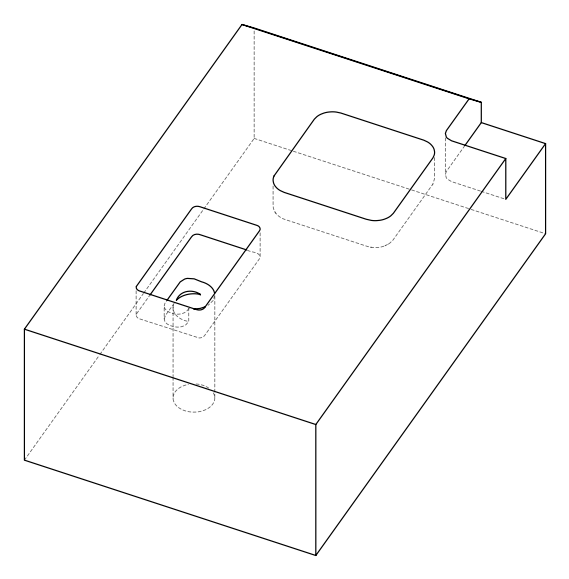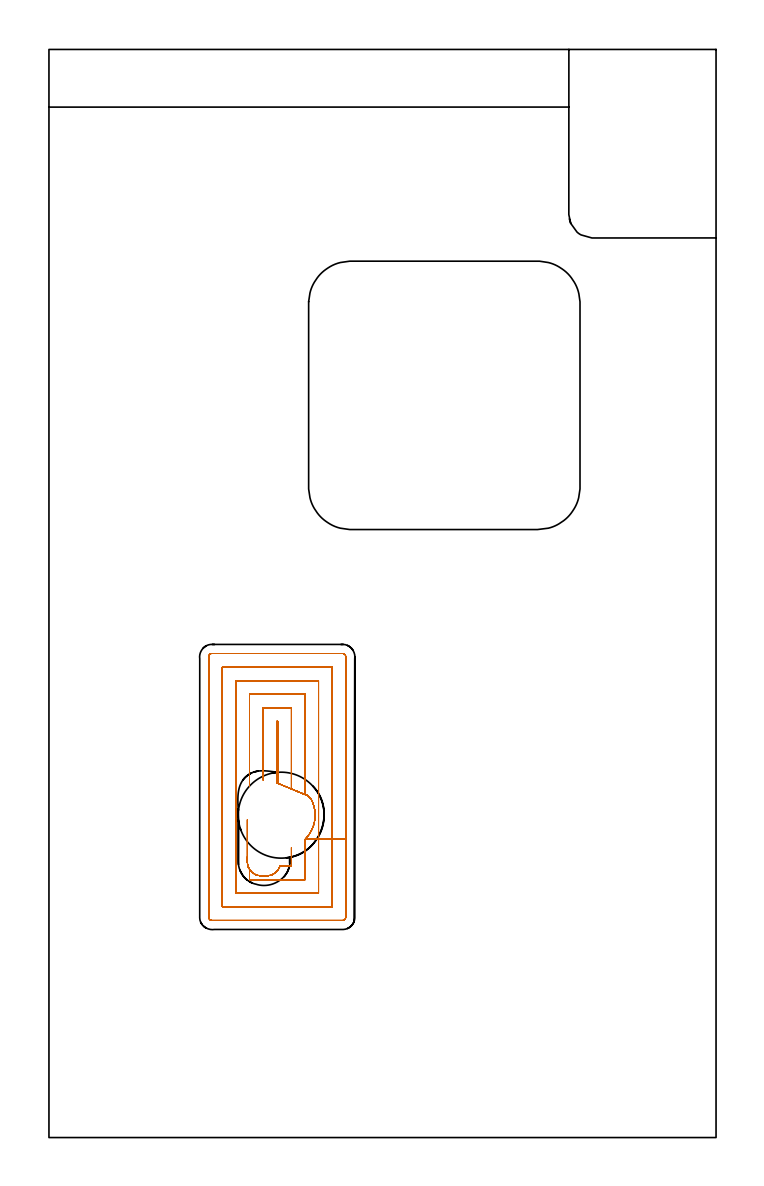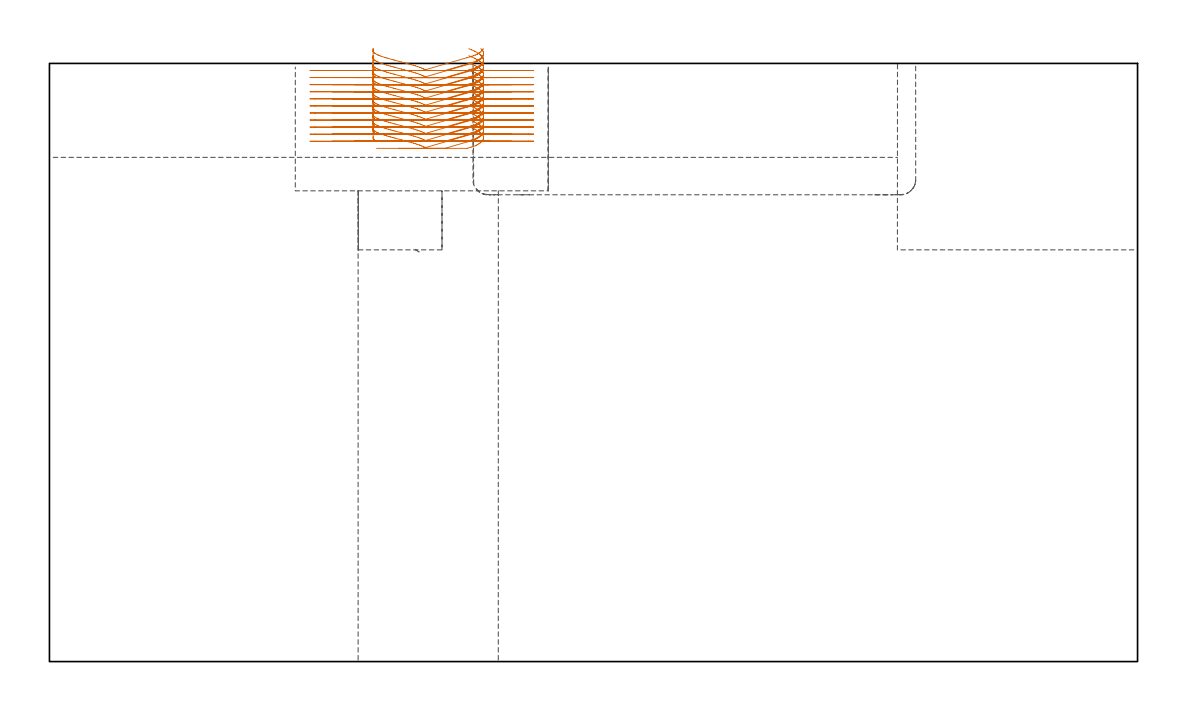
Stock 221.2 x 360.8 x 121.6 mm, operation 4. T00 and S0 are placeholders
(PLAN: 9 operations, 7 tool changes, 73.8 min)
(1 AREA_MILL | FG_CHAMFER_SURFACE | UGT0205_001 | 10 min | 32866 mm3)
(2 MILL_CORNER_NOTCH_RECTANGULAR | CORNER_NOTCH_RECTANGULAR | NXT0201_011 | Follow Part, ap 3, ae 75% | 13.02 min | 113687 mm3)
(3 MILL_OPEN_POCKET | POCKET_OPEN | NXT0201_011 | Follow Part, ap 3, ae 75% | 4.1 min | 31200 mm3)
(4 MILL_RECTANGULAR_POCKET | POCKET_RECTANGULAR_STRAIGHT | NXT0201_008 | Follow Part, ap 1.5, ae 75% | 40.1 min | 104158 mm3)
(5 MILL_RECTANGULAR_POCKET_1 | POCKET_RECTANGULAR_STRAIGHT_1 | NXT0201_007 | Follow Part, ap 6.25, ae 75% | 5.54 min | 208648 mm3)
(6 MILL_SLOT | SLOT_PARTIAL_RECTANGULAR | NXT0201_011 | Follow Part, ap 3, ae 75% | 0.11 min | 1 mm3)
(7 SPOT_DRILL | STEP1HOLE | NXT0321_9005460120000 | 0.05 min | 0 mm3)
(8 DRILL_THROUGH_HOLE_INTO_CENTER | STEP1HOLE | NXT0301_065 | 0.41 min | 5790 mm3)
(9 DRILL_TO_ENLARGE_THROUGH_HOLE | STEP1HOLE | UGT0301_392 | 0.44 min | 47789 mm3)
(TOOL UGT0205_001 | Chamfer Mill 20 x 3 x 45 deg. | D20 FL50 Z2)
(TOOL NXT0201_011 | ENDMILL 12mm [2P460-1200-NA 1630] | D12 FL38 Z6)
(TOOL NXT0201_008 | ENDMILL 6mm [2P460-0600-NA 1630] | D6 FL26 Z6)
(TOOL NXT0201_007 | ENDMILL 25mm [R216.25-25050GCK54P 1620] | D25 R3 FL54 Z5)
(TOOL NXT0321_9005460120000 | NC Spot Drill, 142deg, 12mm, Carbide, Uncoated | D12 PA142 FL30 Z2)
(TOOL NXT0301_065 | Carbide Drill 9.4mm [860.1-0940-075A1-MM 2214] | D9.4 PA140 FL98 Z2)
(TOOL UGT0301_392 | Twist Drill 28.5 mm | D28.5 PA118 FL165 Z2)
(OP 4 MILL_RECTANGULAR_POCKET, part 1 of 2)
G17 G21 G94 G90
T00 M6
G54
G17 G0 G90 X88.176 Y108.195 S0 M3
G43 Z131.6 H1
Z124.6
G94 G1 X88.141 Y108.525 Z124.511 F250.
X88.055 Y109.066 Z124.364
X87.929 Y109.607 Z124.215
X87.569 Y110.795 Z123.883
X87.342 Y111.337 Z123.725
X87.058 Y111.968 Z123.54
X86.978 Y112.13 Z123.492
X86.867 Y112.318 Z123.433
X86.595 Y112.685 Z123.311
X86.207 Y113.064 Z123.165
X85.861 Y113.306 Z123.052
X85.582 Y113.458 Z122.967
X85.549 Y113.474 Z122.957
X84.881 Y113.735 Z122.765
X75.9 Y117.448 Z120.161
Y138. F500.
X75.5
Y117.613
G0 X87.692 Y103.389 Z124.6
G1 X87.865 Y103.941 Z124.445 F250.
X87.93 Y104.215 Z124.37
X87.993 Y104.481 Z124.296
X88.104 Y105.092 Z124.13
X88.194 Y105.656 Z123.977
X88.232 Y106.179 Z123.836
X88.247 Y106.807 Z123.668
X88.253 Y107.364 Z123.519
X88.206 Y107.912 Z123.371
X88.141 Y108.525 Z123.206
X88.055 Y109.066 Z123.059
X87.929 Y109.607 Z122.911
X87.569 Y110.795 Z122.578
X87.342 Y111.337 Z122.421
X87.058 Y111.968 Z122.235
X86.978 Y112.13 Z122.187
X86.867 Y112.318 Z122.128
X86.595 Y112.685 Z122.006
X86.207 Y113.064 Z121.861
X85.861 Y113.306 Z121.747
X85.582 Y113.458 Z121.662
X85.549 Y113.474 Z121.652
X84.881 Y113.735 Z121.46
X80.4 Y115.587 Z120.161
Y142.5 F500.
X71.
Y118.603
G0 X85.242 Y99.224 Z124.6
G1 X85.812 Y99.894 Z124.364 F250.
X86.407 Y100.707 Z124.094
X86.512 Y100.876 Z124.041
X86.614 Y101.039 Z123.989
X87.254 Y102.248 Z123.623
X87.511 Y102.896 Z123.436
X87.692 Y103.389 Z123.295
X87.865 Y103.941 Z123.14
X87.93 Y104.215 Z123.065
X87.993 Y104.481 Z122.992
X88.104 Y105.092 Z122.825
X88.194 Y105.656 Z122.672
X88.232 Y106.179 Z122.532
X88.247 Y106.807 Z122.363
X88.253 Y107.364 Z122.214
X88.206 Y107.912 Z122.067
X88.141 Y108.525 Z121.901
X88.055 Y109.066 Z121.755
X87.929 Y109.607 Z121.606
X87.569 Y110.795 Z121.273
X87.342 Y111.337 Z121.116
X87.058 Y111.968 Z120.93
X86.978 Y112.13 Z120.882
X86.867 Y112.318 Z120.824
X86.595 Y112.685 Z120.701
X86.207 Y113.064 Z120.556
X85.861 Y113.306 Z120.443
X85.582 Y113.458 Z120.358
X85.549 Y113.474 Z120.348
X84.9 Y113.727 Z120.161
Y147. F500.
X66.5
Y116.408
G0 X65.8 Y93.132 Z124.6
G1 Y92.286 Z124.373 F250.
X65.787 Y91.606 Z124.191
X65.802 Y91.087 Z124.052
X65.815 Y90.972 Z124.021
X65.862 Y90.709 Z123.949
X65.974 Y90.157 Z123.798
X66.098 Y89.742 Z123.682
X66.247 Y89.404 Z123.583
X66.75 Y88.608 Z123.331
X66.883 Y88.427 Z123.271
X67.175 Y88.099 Z123.153
X67.457 Y87.859 Z123.054
X68.202 Y87.354 Z122.813
X68.6 Y87.154 Z122.693
X68.932 Y87.033 Z122.598
X69.89 Y86.822 Z122.336
X70.243 Y86.793 Z122.241
X71.554 Y86.8 Z121.889
X72.183 Y86.786 Z121.721
X72.605 Y86.815 Z121.607
X73.107 Y86.905 Z121.471
X73.603 Y87.015 Z121.335
X73.968 Y87.142 Z121.231
X74.377 Y87.347 Z121.108
X74.851 Y87.656 Z120.957
X75.334 Y88.022 Z120.794
X75.708 Y88.422 Z120.648
X76.078 Y88.949 Z120.475
X76.212 Y89.152 Z120.41
X76.325 Y89.348 Z120.35
X76.515 Y89.774 Z120.225
X76.55 Y89.884 Z120.194
X76.587 Y90. Z120.161
X80.4 F500.
Y96.176
G0 X65.8 Y105.42 Z124.6
G1 Y92.286 Z121.081 F250.
X65.787 Y91.606 Z120.898
X65.802 Y91.087 Z120.759
X65.815 Y90.972 Z120.728
X65.862 Y90.709 Z120.657
X65.974 Y90.157 Z120.506
X66.098 Y89.742 Z120.39
X66.247 Y89.404 Z120.291
X66.407 Y89.142 Z120.209
X66.5 Y88.991 Z120.161
Y85.5 F500.
X84.9
Y98.877
X89.4
Y151.5
X62.
Y81.
X89.4
Y98.877
X93.9
Y156.
X57.5
Y76.5
X93.9
Y98.877
X98.4
Y159.5
G3 X97.4 Y160.5 R1.
G1 X54.
G3 X53. Y159.5 R1.
G1 Y73.
G3 X54. Y72. R1.
G1 X97.4
G3 X98.4 Y73. R1.
G1 Y98.877
Y99.877
G0 X88.176 Y108.195 Z123.161
G1 X88.141 Y108.525 Z123.072 F250.
X88.055 Y109.066 Z122.925
X87.929 Y109.607 Z122.777
X87.752 Y110.216 Z122.607
X87.569 Y110.795 Z122.444
X87.342 Y111.337 Z122.287
X87.058 Y111.968 Z122.101
X86.978 Y112.13 Z122.053
X86.867 Y112.318 Z121.994
X86.595 Y112.685 Z121.872
X86.207 Y113.064 Z121.726
X85.861 Y113.306 Z121.613
X85.582 Y113.458 Z121.528
X85.549 Y113.474 Z121.518
X84.881 Y113.735 Z121.326
X75.9 Y117.448 Z118.722
Y138. F500.
X75.5
Y117.613
G0 X87.692 Y103.389 Z123.161
G1 X87.865 Y103.941 Z123.006 F250.
X87.993 Y104.481 Z122.858
X88.104 Y105.092 Z122.691
X88.194 Y105.656 Z122.538
X88.232 Y106.179 Z122.397
X88.247 Y106.807 Z122.229
X88.253 Y107.364 Z122.08
X88.206 Y107.912 Z121.933
X88.141 Y108.525 Z121.767
X88.055 Y109.066 Z121.621
X87.929 Y109.607 Z121.472
X87.752 Y110.216 Z121.302
X87.569 Y110.795 Z121.139
X87.342 Y111.337 Z120.982
X87.058 Y111.968 Z120.796
X86.978 Y112.13 Z120.748
X86.867 Y112.318 Z120.689
X86.595 Y112.685 Z120.567
X86.207 Y113.064 Z120.422
X85.861 Y113.306 Z120.308
X85.582 Y113.458 Z120.223
X85.549 Y113.474 Z120.214
X84.881 Y113.735 Z120.021
X80.4 Y115.587 Z118.722
Y142.5 F500.
X71.
Y118.603
G0 X85.242 Y99.224 Z123.161
G1 X85.812 Y99.894 Z122.925 F250.
X86.407 Y100.707 Z122.655
X86.614 Y101.039 Z122.55
X86.947 Y101.659 Z122.362
X87.254 Y102.248 Z122.184
X87.464 Y102.756 Z122.037
X87.511 Y102.896 Z121.997
X87.692 Y103.389 Z121.857
X87.865 Y103.941 Z121.701
X87.993 Y104.481 Z121.553
X88.104 Y105.092 Z121.386
X88.194 Y105.656 Z121.233
X88.232 Y106.179 Z121.093
X88.247 Y106.807 Z120.925
X88.253 Y107.364 Z120.775
X88.206 Y107.912 Z120.628
X88.141 Y108.525 Z120.463
X88.055 Y109.066 Z120.316
X87.929 Y109.607 Z120.167
X87.752 Y110.216 Z119.997
X87.569 Y110.795 Z119.834
X87.342 Y111.337 Z119.677
X87.058 Y111.968 Z119.492
X86.978 Y112.13 Z119.443
X86.867 Y112.318 Z119.385
X86.595 Y112.685 Z119.262
X86.207 Y113.064 Z119.117
X85.861 Y113.306 Z119.004
X85.582 Y113.458 Z118.919
X85.549 Y113.474 Z118.909
X84.9 Y113.727 Z118.722
Y147. F500.
X66.5
Y116.408
G0 X65.8 Y93.131 Z123.161
G1 Y92.286 Z122.934 F250.
X65.787 Y91.606 Z122.752
X65.802 Y91.087 Z122.613
X65.815 Y90.972 Z122.582
X65.862 Y90.709 Z122.511
X65.974 Y90.157 Z122.36
X66.098 Y89.742 Z122.243
X66.247 Y89.404 Z122.145
X66.569 Y88.88 Z121.98
X66.75 Y88.608 Z121.892
X66.883 Y88.427 Z121.832
X67.175 Y88.099 Z121.714
X67.47 Y87.848 Z121.611
X68.202 Y87.354 Z121.374
X68.544 Y87.175 Z121.27
X68.875 Y87.05 Z121.176
X69.378 Y86.915 Z121.036
X69.89 Y86.822 Z120.897
X70.243 Y86.793 Z120.802
X71.554 Y86.8 Z120.451
X72.183 Y86.786 Z120.282
X72.605 Y86.815 Z120.169
X73.107 Y86.905 Z120.032
X73.603 Y87.015 Z119.896
X73.968 Y87.142 Z119.792
X74.377 Y87.347 Z119.67
X74.769 Y87.601 Z119.545
X74.851 Y87.656 Z119.518
X75.334 Y88.022 Z119.356
X75.71 Y88.424 Z119.208
X76.078 Y88.949 Z119.037
X76.212 Y89.152 Z118.971
X76.325 Y89.348 Z118.911
X76.515 Y89.774 Z118.786
X76.587 Y90. Z118.722
X80.4 F500.
Y96.176
G0 X65.8 Y105.42 Z123.161
G1 Y92.286 Z119.642 F250.
X65.787 Y91.606 Z119.46
X65.802 Y91.087 Z119.32
X65.815 Y90.972 Z119.289
X65.862 Y90.709 Z119.218
X65.974 Y90.157 Z119.067
X66.098 Y89.742 Z118.951
X66.247 Y89.404 Z118.852
X66.5 Y88.991 Z118.722
Y85.5 F500.
X84.9
Y98.877
X89.4
Y151.5
X62.
Y81.
X89.4
Y98.877
X93.9
Y156.
X57.5
Y76.5
X93.9
Y98.877
X98.4
Y159.5
G3 X97.4 Y160.5 R1.
G1 X54.
G3 X53. Y159.5 R1.
G1 Y73.
G3 X54. Y72. R1.
G1 X97.4
G3 X98.4 Y73. R1.
G1 Y98.877
Y99.877
G0 X88.176 Y108.195 Z121.722
G1 X88.141 Y108.525 Z121.633 F250.
X88.055 Y109.066 Z121.486
X87.929 Y109.607 Z121.338
X87.752 Y110.216 Z121.168
X87.563 Y110.809 Z121.001
X87.343 Y111.335 Z120.848
X87.058 Y111.968 Z120.662
X86.978 Y112.13 Z120.614
X86.867 Y112.318 Z120.555
X86.595 Y112.685 Z120.433
X86.207 Y113.064 Z120.288
X85.861 Y113.306 Z120.174
X85.582 Y113.458 Z120.089
X85.549 Y113.474 Z120.079
X84.881 Y113.735 Z119.887
X75.9 Y117.448 Z117.283
Y138. F500.
X75.5
Y117.613
G0 X87.692 Y103.389 Z121.722
G1 X87.865 Y103.941 Z121.567 F250.
X87.993 Y104.481 Z121.419
X88.104 Y105.092 Z121.252
X88.194 Y105.656 Z121.099
X88.232 Y106.179 Z120.959
X88.247 Y106.807 Z120.79
X88.253 Y107.364 Z120.641
X88.206 Y107.912 Z120.494
X88.141 Y108.525 Z120.328
X88.055 Y109.066 Z120.182
X87.929 Y109.607 Z120.033
X87.752 Y110.216 Z119.863
X87.563 Y110.809 Z119.696
X87.343 Y111.335 Z119.543
X87.058 Y111.968 Z119.357
X86.978 Y112.13 Z119.309
X86.867 Y112.318 Z119.251
X86.595 Y112.685 Z119.128
X86.207 Y113.064 Z118.983
X85.861 Y113.306 Z118.87
X85.582 Y113.458 Z118.785
X85.549 Y113.474 Z118.775
X84.881 Y113.735 Z118.582
X80.4 Y115.587 Z117.283
Y142.5 F500.
X71.
Y118.603
G0 X85.242 Y99.224 Z121.722
G1 X85.809 Y99.89 Z121.488 F250.
X86.407 Y100.707 Z121.216
X86.614 Y101.039 Z121.111
X86.947 Y101.659 Z120.923
X87.254 Y102.248 Z120.745
X87.464 Y102.756 Z120.598
X87.511 Y102.896 Z120.558
X87.692 Y103.389 Z120.418
X87.865 Y103.941 Z120.263
X87.993 Y104.481 Z120.114
X88.104 Y105.092 Z119.948
X88.194 Y105.656 Z119.794
X88.232 Y106.179 Z119.654
X88.247 Y106.807 Z119.486
X88.253 Y107.364 Z119.336
X88.206 Y107.912 Z119.189
X88.141 Y108.525 Z119.024
X88.055 Y109.066 Z118.877
X87.929 Y109.607 Z118.728
X87.752 Y110.216 Z118.558
X87.563 Y110.809 Z118.391
X87.343 Y111.335 Z118.239
X87.058 Y111.968 Z118.053
X86.978 Y112.13 Z118.004
X86.867 Y112.318 Z117.946
X86.595 Y112.685 Z117.823
X86.207 Y113.064 Z117.678
X85.861 Y113.306 Z117.565
X85.582 Y113.458 Z117.48
X85.549 Y113.474 Z117.47
X84.9 Y113.727 Z117.283
Y147. F500.
X66.5
Y116.408
G0 X65.8 Y93.131 Z121.722
G1 Y92.286 Z121.496 F250.
X65.787 Y91.606 Z121.313
X65.802 Y91.087 Z121.174
X65.815 Y90.972 Z121.143
X65.862 Y90.709 Z121.072
X65.974 Y90.157 Z120.921
X66.098 Y89.742 Z120.805
X66.247 Y89.404 Z120.706
X66.569 Y88.88 Z120.541
X66.75 Y88.608 Z120.453
X66.883 Y88.427 Z120.393
X67.175 Y88.099 Z120.275
X67.47 Y87.848 Z120.172
X68.202 Y87.354 Z119.935
X68.544 Y87.175 Z119.832
X68.875 Y87.05 Z119.737
X69.378 Y86.915 Z119.597
X69.89 Y86.822 Z119.458
X70.243 Y86.793 Z119.363
X71.554 Y86.8 Z119.012
X72.183 Y86.786 Z118.843
X72.605 Y86.815 Z118.73
X73.107 Y86.905 Z118.593
X73.603 Y87.015 Z118.457
X73.968 Y87.142 Z118.353
X74.377 Y87.347 Z118.231
X74.769 Y87.601 Z118.106
X74.851 Y87.656 Z118.079
X75.334 Y88.022 Z117.917
X75.711 Y88.425 Z117.769
X76.077 Y88.948 Z117.598
X76.212 Y89.152 Z117.533
X76.325 Y89.348 Z117.472
X76.515 Y89.774 Z117.347
X76.587 Y90. Z117.283
X80.4 F500.
Y96.176
G0 X65.8 Y105.42 Z121.722
G1 Y92.286 Z118.203 F250.
X65.787 Y91.606 Z118.021
X65.802 Y91.087 Z117.881
X65.815 Y90.972 Z117.851
X65.862 Y90.709 Z117.779
X65.974 Y90.157 Z117.628
X66.098 Y89.742 Z117.512
X66.247 Y89.404 Z117.413
X66.5 Y88.991 Z117.283
Y85.5 F500.
X84.9
Y98.877
X89.4
Y151.5
X62.
Y81.
X89.4
Y98.877
X93.9
Y156.
X57.5
Y76.5
X93.9
Y98.877
X98.4
Y159.5
G3 X97.4 Y160.5 R1.
G1 X54.
G3 X53. Y159.5 R1.
G1 Y73.
G3 X54. Y72. R1.
G1 X97.4
G3 X98.4 Y73. R1.
G1 Y98.877
Y99.877
G0 X88.176 Y108.195 Z120.283
G1 X88.141 Y108.522 Z120.195 F250.
X88.055 Y109.066 Z120.047
X87.93 Y109.603 Z119.9
X87.753 Y110.212 Z119.73
X87.563 Y110.811 Z119.562
X87.343 Y111.335 Z119.409
X87.06 Y111.965 Z119.224
X86.978 Y112.129 Z119.175
X86.867 Y112.318 Z119.116
X86.595 Y112.685 Z118.994
X86.207 Y113.064 Z118.849
X85.864 Y113.305 Z118.736
X85.581 Y113.459 Z118.65
X85.55 Y113.473 Z118.641
X84.909 Y113.723 Z118.457
X84.881 Y113.735 Z118.448
X75.9 Y117.448 Z115.844
Y138. F500.
X75.5
Y117.613
G0 X87.692 Y103.389 Z120.283
G1 X87.864 Y103.938 Z120.129 F250.
X87.992 Y104.478 Z119.981
X88.103 Y105.089 Z119.814
X88.194 Y105.657 Z119.66
X88.232 Y106.176 Z119.521
X88.247 Y106.803 Z119.352
X88.253 Y107.361 Z119.203
X88.206 Y107.909 Z119.056
X88.141 Y108.522 Z118.89
X88.055 Y109.066 Z118.743
X87.93 Y109.603 Z118.595
X87.753 Y110.212 Z118.425
X87.563 Y110.811 Z118.257
X87.343 Y111.335 Z118.104
X87.06 Y111.965 Z117.919
X86.978 Y112.129 Z117.87
X86.867 Y112.318 Z117.812
X86.595 Y112.685 Z117.689
X86.207 Y113.064 Z117.544
X85.864 Y113.305 Z117.431
X85.581 Y113.459 Z117.345
X85.55 Y113.473 Z117.336
X84.909 Y113.723 Z117.152
X84.881 Y113.735 Z117.144
X80.4 Y115.587 Z115.844
Y142.5 F500.
X71.
Y118.603
G0 X85.242 Y99.224 Z120.283
G1 X85.812 Y99.894 Z120.047 F250.
X86.406 Y100.706 Z119.778
X86.614 Y101.04 Z119.673
X86.945 Y101.656 Z119.485
X87.254 Y102.248 Z119.306
X87.511 Y102.896 Z119.119
X87.692 Y103.389 Z118.979
X87.864 Y103.938 Z118.825
X87.992 Y104.478 Z118.676
X88.103 Y105.089 Z118.509
X88.194 Y105.657 Z118.355
X88.232 Y106.176 Z118.216
X88.247 Y106.803 Z118.048
X88.253 Y107.361 Z117.898
X88.206 Y107.909 Z117.751
X88.141 Y108.522 Z117.586
X88.055 Y109.066 Z117.438
X87.93 Y109.603 Z117.29
X87.753 Y110.212 Z117.12
X87.563 Y110.811 Z116.952
X87.343 Y111.335 Z116.8
X87.06 Y111.965 Z116.615
X86.978 Y112.129 Z116.566
X86.867 Y112.318 Z116.507
X86.595 Y112.685 Z116.385
X86.207 Y113.064 Z116.239
X85.864 Y113.305 Z116.127
X85.581 Y113.459 Z116.041
X85.55 Y113.473 Z116.031
X84.9 Y113.727 Z115.844
Y147. F500.
X66.5
Y116.408
G0 X65.8 Y93.132 Z120.283
G1 Y92.286 Z120.056 F250.
X65.787 Y91.606 Z119.874
X65.802 Y91.087 Z119.735
X65.815 Y90.973 Z119.705
X65.862 Y90.709 Z119.632
X65.974 Y90.157 Z119.482
X66.098 Y89.742 Z119.365
X66.247 Y89.404 Z119.267
X66.749 Y88.61 Z119.015
X66.883 Y88.427 Z118.954
X67.174 Y88.1 Z118.837
X67.468 Y87.85 Z118.733
X68.203 Y87.354 Z118.496
X68.626 Y87.145 Z118.369
X68.959 Y87.024 Z118.274
X69.888 Y86.822 Z118.02
X70.24 Y86.793 Z117.925
X71.554 Y86.8 Z117.573
X72.18 Y86.786 Z117.405
X72.603 Y86.815 Z117.291
X73.105 Y86.905 Z117.155
X73.6 Y87.015 Z117.019
X73.969 Y87.142 Z116.914
X74.375 Y87.346 Z116.793
X74.769 Y87.601 Z116.667
X74.85 Y87.655 Z116.641
X75.335 Y88.023 Z116.478
X75.709 Y88.423 Z116.331
X76.075 Y88.945 Z116.16
X76.211 Y89.151 Z116.094
X76.325 Y89.348 Z116.033
X76.514 Y89.771 Z115.909
X76.587 Y90. Z115.844
X80.4 F500.
Y96.176
G0 X65.8 Y105.42 Z120.283
G1 Y92.286 Z116.764 F250.
X65.787 Y91.606 Z116.582
X65.802 Y91.087 Z116.443
X65.815 Y90.973 Z116.412
X65.862 Y90.709 Z116.34
X65.974 Y90.157 Z116.189
X66.098 Y89.742 Z116.073
X66.247 Y89.404 Z115.974
X66.5 Y88.991 Z115.844
Y85.5 F500.
X84.9
Y98.877
X89.4
Y151.5
X62.
Y81.
X89.4
Y98.877
X93.9
Y156.
X57.5
Y76.5
X93.9
Y98.877
X98.4
Y159.5
G3 X97.4 Y160.5 R1.
G1 X54.
G3 X53. Y159.5 R1.
G1 Y73.
G3 X54. Y72. R1.
G1 X97.4
G3 X98.4 Y73. R1.
G1 Y98.877
Y99.877
G0 X88.176 Y108.195 Z118.844
G1 X88.141 Y108.522 Z118.756 F250.
X88.055 Y109.066 Z118.609
X87.93 Y109.603 Z118.461
X87.753 Y110.212 Z118.291
X87.568 Y110.798 Z118.126
X87.342 Y111.336 Z117.97
X87.06 Y111.965 Z117.785
X86.978 Y112.129 Z117.736
X86.867 Y112.318 Z117.678
X86.595 Y112.685 Z117.555
X86.207 Y113.064 Z117.41
X85.864 Y113.305 Z117.297
X85.581 Y113.459 Z117.211
X85.55 Y113.473 Z117.202
X84.909 Y113.723 Z117.018
X84.881 Y113.735 Z117.009
X75.9 Y117.448 Z114.405
Y138. F500.
X75.5
Y117.613
G0 X87.692 Y103.389 Z118.844
G1 X87.864 Y103.938 Z118.69 F250.
X87.992 Y104.478 Z118.542
X88.103 Y105.089 Z118.375
X88.194 Y105.657 Z118.221
X88.232 Y106.176 Z118.082
X88.247 Y106.803 Z117.913
X88.253 Y107.361 Z117.764
X88.206 Y107.909 Z117.617
X88.141 Y108.522 Z117.451
X88.055 Y109.066 Z117.304
X87.93 Y109.603 Z117.156
X87.753 Y110.212 Z116.986
X87.568 Y110.798 Z116.822
X87.342 Y111.336 Z116.665
X87.06 Y111.965 Z116.481
X86.978 Y112.129 Z116.431
X86.867 Y112.318 Z116.373
X86.595 Y112.685 Z116.25
X86.207 Y113.064 Z116.105
X85.864 Y113.305 Z115.993
X85.581 Y113.459 Z115.906
X85.55 Y113.473 Z115.897
X84.909 Y113.723 Z115.713
X84.881 Y113.735 Z115.705
X80.4 Y115.587 Z114.405
Y142.5 F500.
X71.
Y118.603
G0 X85.242 Y99.224 Z118.844
G1 X85.816 Y99.898 Z118.607 F250.
X86.406 Y100.706 Z118.339
X86.614 Y101.04 Z118.234
X86.945 Y101.656 Z118.046
X87.254 Y102.248 Z117.867
X87.463 Y102.754 Z117.721
X87.511 Y102.896 Z117.68
X87.692 Y103.389 Z117.54
X87.864 Y103.938 Z117.386
X87.992 Y104.478 Z117.237
X88.103 Y105.089 Z117.071
X88.194 Y105.657 Z116.916
X88.232 Y106.176 Z116.777
X88.247 Y106.803 Z116.609
X88.253 Y107.361 Z116.459
X88.206 Y107.909 Z116.312
X88.141 Y108.522 Z116.147
X88.055 Y109.066 Z115.999
X87.93 Y109.603 Z115.851
X87.753 Y110.212 Z115.681
X87.568 Y110.798 Z115.517
X87.342 Y111.336 Z115.361
X87.06 Y111.965 Z115.176
X86.978 Y112.129 Z115.127
X86.867 Y112.318 Z115.068
X86.595 Y112.685 Z114.946
X86.207 Y113.064 Z114.8
X85.864 Y113.305 Z114.688
X85.581 Y113.459 Z114.602
X85.55 Y113.473 Z114.592
X84.9 Y113.727 Z114.405
Y147. F500.
X66.5
Y116.408
G0 X65.8 Y93.132 Z118.844
G1 Y92.286 Z118.618 F250.
X65.787 Y91.606 Z118.435
X65.802 Y91.087 Z118.296
X65.815 Y90.973 Z118.266
X65.862 Y90.709 Z118.194
X65.974 Y90.157 Z118.043
X66.098 Y89.742 Z117.927
X66.247 Y89.404 Z117.828
X66.569 Y88.88 Z117.663
X66.749 Y88.61 Z117.576
X66.883 Y88.427 Z117.515
X67.174 Y88.1 Z117.398
X67.468 Y87.85 Z117.295
X67.542 Y87.794 Z117.27
X67.863 Y87.58 Z117.166
X68.157 Y87.383 Z117.071
X68.585 Y87.16 Z116.942
X68.627 Y87.145 Z116.93
X68.959 Y87.024 Z116.835
X69.888 Y86.822 Z116.581
X70.24 Y86.793 Z116.486
X71.554 Y86.8 Z116.134
X72.18 Y86.786 Z115.966
X72.603 Y86.815 Z115.852
X73.105 Y86.905 Z115.716
X73.6 Y87.015 Z115.58
X73.969 Y87.142 Z115.475
X74.375 Y87.346 Z115.354
X74.769 Y87.601 Z115.228
X74.85 Y87.655 Z115.202
X75.334 Y88.023 Z115.039
X75.707 Y88.421 Z114.893
X76.076 Y88.946 Z114.721
X76.211 Y89.151 Z114.655
X76.325 Y89.348 Z114.594
X76.514 Y89.771 Z114.47
X76.587 Y90. Z114.405
X80.4 F500.
Y96.176
G0 X65.8 Y105.42 Z118.844
G1 Y92.286 Z115.325 F250.
X65.787 Y91.606 Z115.143
X65.802 Y91.087 Z115.004
X65.815 Y90.973 Z114.973
X65.862 Y90.709 Z114.901
X65.974 Y90.157 Z114.75
X66.098 Y89.742 Z114.634
X66.247 Y89.404 Z114.535
X66.5 Y88.991 Z114.405
Y85.5 F500.
X84.9
Y98.877
X89.4
Y151.5
X62.
Y81.
X89.4
Y98.877
X93.9
Y156.
X57.5
Y76.5
X93.9
Y98.877
X98.4
Y159.5
G3 X97.4 Y160.5 R1.
G1 X54.
G3 X53. Y159.5 R1.
G1 Y73.
G3 X54. Y72. R1.
G1 X97.4
G3 X98.4 Y73. R1.
G1 Y98.877
Y99.877
G0 X88.176 Y108.195 Z117.405
G1 X88.141 Y108.525 Z117.316 F250.
X88.055 Y109.066 Z117.17
X87.929 Y109.607 Z117.021
X87.752 Y110.216 Z116.851
X87.569 Y110.794 Z116.688
X87.342 Y111.337 Z116.531
X87.058 Y111.968 Z116.346
X86.978 Y112.13 Z116.297
X86.867 Y112.318 Z116.239
X86.595 Y112.685 Z116.116
X86.207 Y113.064 Z115.971
X85.861 Y113.306 Z115.858
X85.582 Y113.458 Z115.773
X85.549 Y113.474 Z115.763
X84.881 Y113.735 Z115.571
X75.9 Y117.448 Z112.967
Y138. F500.
X75.5
Y117.613
G0 X87.692 Y103.389 Z117.405
G1 X87.865 Y103.941 Z117.251 F250.
X87.993 Y104.481 Z117.102
X88.104 Y105.092 Z116.936
X88.194 Y105.656 Z116.782
X88.232 Y106.179 Z116.642
X88.247 Y106.807 Z116.474
X88.253 Y107.364 Z116.324
X88.206 Y107.912 Z116.177
X88.141 Y108.525 Z116.012
X88.055 Y109.066 Z115.865
X87.929 Y109.607 Z115.716
X87.752 Y110.216 Z115.546
X87.569 Y110.794 Z115.384
X87.342 Y111.337 Z115.226
X87.058 Y111.968 Z115.041
X86.978 Y112.13 Z114.992
X86.867 Y112.318 Z114.934
X86.595 Y112.685 Z114.811
X86.207 Y113.064 Z114.666
X85.861 Y113.306 Z114.553
X85.582 Y113.458 Z114.468
X85.549 Y113.474 Z114.458
X84.881 Y113.735 Z114.266
X80.4 Y115.587 Z112.967
Y142.5 F500.
X71.
Y118.603
G0 X85.242 Y99.224 Z117.405
G1 X85.812 Y99.894 Z117.17 F250.
X86.407 Y100.707 Z116.9
X86.614 Y101.039 Z116.795
X86.947 Y101.659 Z116.606
X87.254 Y102.248 Z116.429
X87.464 Y102.756 Z116.281
X87.511 Y102.896 Z116.242
X87.692 Y103.389 Z116.101
X87.865 Y103.941 Z115.946
X87.993 Y104.481 Z115.797
X88.104 Y105.092 Z115.631
X88.194 Y105.656 Z115.478
X88.232 Y106.179 Z115.337
X88.247 Y106.807 Z115.169
X88.253 Y107.364 Z115.02
X88.206 Y107.912 Z114.872
X88.141 Y108.525 Z114.707
X88.055 Y109.066 Z114.56
X87.929 Y109.607 Z114.412
X87.752 Y110.216 Z114.242
X87.569 Y110.794 Z114.079
X87.342 Y111.337 Z113.921
X87.058 Y111.968 Z113.736
X86.978 Y112.13 Z113.688
X86.867 Y112.318 Z113.629
X86.595 Y112.685 Z113.507
X86.207 Y113.064 Z113.361
X85.861 Y113.306 Z113.248
X85.582 Y113.458 Z113.163
X85.549 Y113.474 Z113.153
X84.9 Y113.727 Z112.967
Y147. F500.
X66.5
Y116.408
G0 X65.8 Y93.131 Z117.405
G1 Y92.286 Z117.179 F250.
X65.787 Y91.606 Z116.997
X65.802 Y91.087 Z116.858
X65.815 Y90.972 Z116.827
X65.862 Y90.709 Z116.755
X65.974 Y90.157 Z116.604
X66.098 Y89.742 Z116.488
X66.247 Y89.404 Z116.389
X66.569 Y88.88 Z116.224
X66.75 Y88.608 Z116.137
X66.883 Y88.427 Z116.077
X67.175 Y88.099 Z115.959
X67.47 Y87.848 Z115.855
X68.202 Y87.354 Z115.619
X68.544 Y87.175 Z115.515
X68.875 Y87.05 Z115.42
X69.378 Y86.915 Z115.281
X69.89 Y86.822 Z115.141
X70.243 Y86.793 Z115.046
X71.554 Y86.8 Z114.695
X72.183 Y86.786 Z114.527
X72.605 Y86.815 Z114.413
X73.107 Y86.905 Z114.276
X73.603 Y87.015 Z114.14
X73.968 Y87.142 Z114.037
X74.377 Y87.347 Z113.914
X74.769 Y87.601 Z113.789
X74.851 Y87.656 Z113.763
X75.334 Y88.022 Z113.6
X75.708 Y88.422 Z113.454
X76.078 Y88.949 Z113.281
X76.212 Y89.152 Z113.216
X76.325 Y89.348 Z113.155
X76.515 Y89.774 Z113.03
X76.587 Y90. Z112.967
X80.4 F500.
Y96.176
G0 X65.8 Y105.42 Z117.405
G1 Y92.286 Z113.886 F250.
X65.787 Y91.606 Z113.704
X65.802 Y91.087 Z113.565
X65.815 Y90.972 Z113.534
X65.862 Y90.709 Z113.462
X65.974 Y90.157 Z113.311
X66.098 Y89.742 Z113.195
X66.247 Y89.404 Z113.096
X66.5 Y88.991 Z112.967
Y85.5 F500.
X84.9
Y98.877
X89.4
Y151.5
X62.
Y81.
X89.4
Y98.877
X93.9
Y156.
X57.5
Y76.5
X93.9
Y98.877
X98.4
Y159.5
G3 X97.4 Y160.5 R1.
G1 X54.
G3 X53. Y159.5 R1.
G1 Y73.
G3 X54. Y72. R1.
G1 X97.4
G3 X98.4 Y73. R1.
G1 Y98.877
Y99.877
G0 X88.176 Y108.195 Z115.967
G1 X88.141 Y108.525 Z115.878 F250.
X88.055 Y109.066 Z115.731
X87.929 Y109.607 Z115.582
X87.752 Y110.216 Z115.412
X87.57 Y110.792 Z115.25
X87.342 Y111.337 Z115.092
X87.058 Y111.968 Z114.907
X86.978 Y112.13 Z114.858
X86.867 Y112.318 Z114.8
X86.595 Y112.685 Z114.677
X86.207 Y113.064 Z114.532
X85.861 Y113.306 Z114.419
X85.582 Y113.458 Z114.334
X85.549 Y113.474 Z114.324
X84.881 Y113.735 Z114.132
X75.9 Y117.448 Z111.528
Y138. F500.
X75.5
Y117.613
G0 X87.692 Y103.389 Z115.967
G1 X87.865 Y103.941 Z115.812 F250.
X87.993 Y104.481 Z115.663
X88.104 Y105.092 Z115.497
X88.194 Y105.656 Z115.343
X88.232 Y106.179 Z115.203
X88.247 Y106.807 Z115.035
X88.253 Y107.364 Z114.886
X88.206 Y107.912 Z114.738
X88.141 Y108.525 Z114.573
X88.055 Y109.066 Z114.426
X87.929 Y109.607 Z114.277
X87.752 Y110.216 Z114.108
X87.57 Y110.792 Z113.946
X87.342 Y111.337 Z113.787
X87.058 Y111.968 Z113.602
X86.978 Y112.13 Z113.553
X86.867 Y112.318 Z113.495
X86.595 Y112.685 Z113.373
X86.207 Y113.064 Z113.227
X85.861 Y113.306 Z113.114
X85.582 Y113.458 Z113.029
X85.549 Y113.474 Z113.019
X84.881 Y113.735 Z112.827
X80.4 Y115.587 Z111.528
Y142.5 F500.
X71.
Y118.603
G0 X85.242 Y99.224 Z115.967
G1 X85.813 Y99.896 Z115.73 F250.
X86.407 Y100.707 Z115.461
X86.614 Y101.039 Z115.356
X86.947 Y101.659 Z115.167
X87.254 Y102.248 Z114.99
X87.464 Y102.756 Z114.842
X87.511 Y102.896 Z114.803
X87.692 Y103.389 Z114.662
X87.865 Y103.941 Z114.507
X87.993 Y104.481 Z114.358
X88.104 Y105.092 Z114.192
X88.194 Y105.656 Z114.039
X88.232 Y106.179 Z113.898
X88.247 Y106.807 Z113.73
X88.253 Y107.364 Z113.581
X88.206 Y107.912 Z113.433
X88.141 Y108.525 Z113.268
X88.055 Y109.066 Z113.121
X87.929 Y109.607 Z112.973
X87.752 Y110.216 Z112.803
X87.57 Y110.792 Z112.641
X87.342 Y111.337 Z112.482
X87.058 Y111.968 Z112.297
X86.978 Y112.13 Z112.249
X86.867 Y112.318 Z112.19
X86.595 Y112.685 Z112.068
X86.207 Y113.064 Z111.923
X85.861 Y113.306 Z111.809
X85.582 Y113.458 Z111.724
X85.549 Y113.474 Z111.714
X84.9 Y113.727 Z111.528
Y147. F500.
X66.5
Y116.408
G0 X65.8 Y93.131 Z115.967
G1 Y92.286 Z115.74 F250.
X65.787 Y91.606 Z115.558
X65.802 Y91.087 Z115.419
X65.815 Y90.972 Z115.388
X65.862 Y90.709 Z115.316
X65.974 Y90.157 Z115.165
X66.098 Y89.742 Z115.049
X66.247 Y89.404 Z114.95
X66.569 Y88.88 Z114.785
X66.75 Y88.608 Z114.698
X66.883 Y88.427 Z114.638
X67.175 Y88.099 Z114.52
X67.47 Y87.848 Z114.416
X68.202 Y87.354 Z114.18
X68.544 Y87.175 Z114.076
X68.875 Y87.05 Z113.981
X69.378 Y86.915 Z113.842
X69.89 Y86.822 Z113.702
X70.243 Y86.793 Z113.607
X71.554 Y86.8 Z113.256
X72.183 Y86.786 Z113.088
X72.605 Y86.815 Z112.974
X73.107 Y86.905 Z112.837
X73.603 Y87.015 Z112.702
X73.968 Y87.142 Z112.598
X74.377 Y87.347 Z112.475
X74.769 Y87.601 Z112.35
X74.851 Y87.656 Z112.324
X75.334 Y88.022 Z112.161
X75.709 Y88.423 Z112.014
X76.078 Y88.949 Z111.842
X76.212 Y89.152 Z111.777
X76.325 Y89.348 Z111.716
X76.515 Y89.774 Z111.591
X76.587 Y90. Z111.528
X80.4 F500.
Y96.176
G0 X65.8 Y105.42 Z115.967
G1 Y92.286 Z112.447 F250.
X65.787 Y91.606 Z112.265
X65.802 Y91.087 Z112.126
X65.815 Y90.972 Z112.095
X65.862 Y90.709 Z112.023
X65.974 Y90.157 Z111.872
X66.098 Y89.742 Z111.756
X66.247 Y89.404 Z111.657
X66.5 Y88.991 Z111.528
Y85.5 F500.
X84.9
Y98.877
X89.4
Y151.5
X62.
Y81.
X89.4
Y98.877
X93.9
Y156.
X57.5
Y76.5
X93.9
Y98.877
X98.4
Y159.5
G3 X97.4 Y160.5 R1.
G1 X54.
G3 X53. Y159.5 R1.
G1 Y73.
G3 X54. Y72. R1.
G1 X97.4
G3 X98.4 Y73. R1.
G1 Y98.877
Y99.877
G0 X88.176 Y108.195 Z114.528
G1 X88.141 Y108.525 Z114.439 F250.
X88.055 Y109.066 Z114.292
X87.929 Y109.607 Z114.143
X87.752 Y110.216 Z113.973
X87.57 Y110.792 Z113.812
X87.342 Y111.337 Z113.653
X87.058 Y111.968 Z113.468
X86.978 Y112.13 Z113.419
X86.867 Y112.318 Z113.361
X86.595 Y112.685 Z113.238
X86.207 Y113.064 Z113.093
X85.861 Y113.306 Z112.98
X85.582 Y113.458 Z112.895
X85.549 Y113.474 Z112.885
X84.881 Y113.735 Z112.693
X75.9 Y117.448 Z110.089
Y138. F500.
X75.5
Y117.613
G0 X87.692 Y103.389 Z114.528
G1 X87.865 Y103.941 Z114.373 F250.
X87.993 Y104.481 Z114.224
X88.104 Y105.092 Z114.058
X88.194 Y105.656 Z113.905
X88.232 Y106.179 Z113.764
X88.247 Y106.807 Z113.596
X88.253 Y107.364 Z113.447
X88.206 Y107.912 Z113.299
X88.141 Y108.525 Z113.134
X88.055 Y109.066 Z112.987
X87.929 Y109.607 Z112.839
X87.752 Y110.216 Z112.669
X87.57 Y110.792 Z112.507
X87.342 Y111.337 Z112.348
X87.058 Y111.968 Z112.163
X86.978 Y112.13 Z112.115
X86.867 Y112.318 Z112.056
X86.595 Y112.685 Z111.934
X86.207 Y113.064 Z111.788
X85.861 Y113.306 Z111.675
X85.582 Y113.458 Z111.59
X85.549 Y113.474 Z111.58
X84.881 Y113.735 Z111.388
X80.4 Y115.587 Z110.089
Y142.5 F500.
X71.
Y118.603
G0 X85.242 Y99.224 Z114.528
G1 X85.815 Y99.898 Z114.291 F250.
X86.407 Y100.707 Z114.022
X86.614 Y101.039 Z113.917
X86.947 Y101.659 Z113.729
X87.254 Y102.248 Z113.551
X87.464 Y102.756 Z113.403
X87.511 Y102.896 Z113.364
X87.692 Y103.389 Z113.223
X87.865 Y103.941 Z113.068
X87.993 Y104.481 Z112.919
X88.104 Y105.092 Z112.753
X88.194 Y105.656 Z112.6
X88.232 Y106.179 Z112.459
X88.247 Y106.807 Z112.291
X88.253 Y107.364 Z112.142
X88.206 Y107.912 Z111.995
X88.141 Y108.525 Z111.829
X88.055 Y109.066 Z111.683
X87.929 Y109.607 Z111.534
X87.752 Y110.216 Z111.364
X87.57 Y110.792 Z111.202
X87.342 Y111.337 Z111.044
X87.058 Y111.968 Z110.858
X86.978 Y112.13 Z110.81
X86.867 Y112.318 Z110.751
X86.595 Y112.685 Z110.629
X86.207 Y113.064 Z110.484
X85.861 Y113.306 Z110.37
X85.582 Y113.458 Z110.285
X85.549 Y113.474 Z110.276
X84.9 Y113.727 Z110.089
Y147. F500.
X66.5
Y116.408
G0 X65.8 Y93.131 Z114.528
G1 Y92.286 Z114.301 F250.
X65.787 Y91.606 Z114.119
X65.802 Y91.087 Z113.98
X65.815 Y90.972 Z113.949
X65.862 Y90.709 Z113.877
X65.974 Y90.157 Z113.726
X66.098 Y89.742 Z113.61
X66.247 Y89.404 Z113.511
X66.569 Y88.88 Z113.346
X66.75 Y88.608 Z113.259
X66.883 Y88.427 Z113.199
X67.175 Y88.099 Z113.081
X67.47 Y87.848 Z112.977
X68.202 Y87.354 Z112.741
X68.544 Y87.175 Z112.637
X68.875 Y87.05 Z112.542
X69.378 Y86.915 Z112.403
X69.89 Y86.822 Z112.263
X70.243 Y86.793 Z112.169
X71.554 Y86.8 Z111.817
X72.183 Y86.786 Z111.649
X72.605 Y86.815 Z111.535
X73.107 Y86.905 Z111.399
X73.603 Y87.015 Z111.263
X73.968 Y87.142 Z111.159
X74.377 Y87.347 Z111.036
X74.769 Y87.601 Z110.911
X74.851 Y87.656 Z110.885
X75.334 Y88.022 Z110.722
X75.71 Y88.425 Z110.575
X76.077 Y88.949 Z110.403
X76.212 Y89.152 Z110.338
X76.325 Y89.348 Z110.277
X76.515 Y89.774 Z110.152
X76.587 Y90. Z110.089
X80.4 F500.
Y96.176
G0 X65.8 Y105.42 Z114.528
G1 Y92.286 Z111.008 F250.
X65.787 Y91.606 Z110.826
X65.802 Y91.087 Z110.687
X65.815 Y90.972 Z110.656
X65.862 Y90.709 Z110.585
X65.974 Y90.157 Z110.434
X66.098 Y89.742 Z110.317
X66.247 Y89.404 Z110.219
X66.5 Y88.991 Z110.089
Y85.5 F500.
X84.9
Y98.877
X89.4
Y151.5
X62.
Y81.
X89.4
Y98.877
X93.9
Y156.
X57.5
Y76.5
X93.9
Y98.877
X98.4
Y159.5
G3 X97.4 Y160.5 R1.
G1 X54.
G3 X53. Y159.5 R1.
G1 Y73.
G3 X54. Y72. R1.
G1 X97.4
G3 X98.4 Y73. R1.
G1 Y98.877
Y99.877
G0 X88.176 Y108.195 Z113.089
G1 X88.141 Y108.525 Z113. F250.
X88.055 Y109.066 Z112.853
X87.929 Y109.607 Z112.704
X87.752 Y110.216 Z112.535
X87.563 Y110.809 Z112.368
X87.343 Y111.335 Z112.215
X87.058 Y111.968 Z112.029
X86.978 Y112.13 Z111.98
X86.867 Y112.318 Z111.922
X86.595 Y112.685 Z111.8
X86.207 Y113.064 Z111.654
X85.861 Y113.306 Z111.541
X85.582 Y113.458 Z111.456
X85.549 Y113.474 Z111.446
X84.881 Y113.735 Z111.254
X75.9 Y117.448 Z108.65
Y138. F500.
X75.5
Y117.613
G0 X87.692 Y103.389 Z113.089
G1 X87.865 Y103.941 Z112.934 F250.
X87.993 Y104.481 Z112.785
X88.104 Y105.092 Z112.619
X88.194 Y105.656 Z112.466
X88.232 Y106.179 Z112.325
X88.247 Y106.807 Z112.157
X88.253 Y107.364 Z112.008
X88.206 Y107.912 Z111.86
X88.141 Y108.525 Z111.695
X88.055 Y109.066 Z111.548
X87.929 Y109.607 Z111.4
X87.752 Y110.216 Z111.23
X87.563 Y110.809 Z111.063
X87.343 Y111.335 Z110.91
X87.058 Y111.968 Z110.724
X86.978 Y112.13 Z110.676
X86.867 Y112.318 Z110.617
X86.595 Y112.685 Z110.495
X86.207 Y113.064 Z110.35
X85.861 Y113.306 Z110.236
X85.582 Y113.458 Z110.151
X85.549 Y113.474 Z110.141
X84.881 Y113.735 Z109.949
X80.4 Y115.587 Z108.65
Y142.5 F500.
X71.
Y118.603
G0 X85.242 Y99.224 Z113.089
G1 X85.809 Y99.89 Z112.854 F250.
X86.407 Y100.707 Z112.583
X86.614 Y101.039 Z112.478
X86.947 Y101.659 Z112.29
X87.254 Y102.248 Z112.112
X87.464 Y102.756 Z111.965
X87.511 Y102.896 Z111.925
X87.692 Y103.389 Z111.784
X87.865 Y103.941 Z111.629
X87.993 Y104.481 Z111.481
X88.104 Y105.092 Z111.314
X88.194 Y105.656 Z111.161
X88.232 Y106.179 Z111.02
X88.247 Y106.807 Z110.852
X88.253 Y107.364 Z110.703
X88.206 Y107.912 Z110.556
X88.141 Y108.525 Z110.39
X88.055 Y109.066 Z110.244
X87.929 Y109.607 Z110.095
X87.752 Y110.216 Z109.925
X87.563 Y110.809 Z109.758
X87.343 Y111.335 Z109.605
X87.058 Y111.968 Z109.419
X86.978 Y112.13 Z109.371
X86.867 Y112.318 Z109.313
X86.595 Y112.685 Z109.19
X86.207 Y113.064 Z109.045
X85.861 Y113.306 Z108.932
X85.582 Y113.458 Z108.846
X85.549 Y113.474 Z108.837
X84.9 Y113.727 Z108.65
Y147. F500.
X66.5
Y116.408
G0 X65.8 Y93.131 Z113.089
G1 Y92.286 Z112.862 F250.
X65.787 Y91.606 Z112.68
X65.802 Y91.087 Z112.541
X65.815 Y90.972 Z112.51
X65.862 Y90.709 Z112.438
X65.974 Y90.157 Z112.287
X66.098 Y89.742 Z112.171
X66.247 Y89.404 Z112.072
X66.569 Y88.88 Z111.908
X66.75 Y88.608 Z111.82
X66.883 Y88.427 Z111.76
X67.175 Y88.099 Z111.642
X67.47 Y87.848 Z111.539
X68.202 Y87.354 Z111.302
X68.544 Y87.175 Z111.198
X68.875 Y87.05 Z111.103
X69.378 Y86.915 Z110.964
X69.89 Y86.822 Z110.825
X70.243 Y86.793 Z110.73
X71.554 Y86.8 Z110.378
X72.183 Y86.786 Z110.21
X72.605 Y86.815 Z110.096
X73.107 Y86.905 Z109.96
X73.603 Y87.015 Z109.824
X73.968 Y87.142 Z109.72
X74.377 Y87.347 Z109.597
X74.769 Y87.601 Z109.473
X74.851 Y87.656 Z109.446
X75.334 Y88.022 Z109.284
X75.711 Y88.426 Z109.135
X76.077 Y88.948 Z108.965
X76.212 Y89.152 Z108.899
X76.325 Y89.348 Z108.839
X76.515 Y89.774 Z108.714
X76.587 Y90. Z108.65
X80.4 F500.
Y96.176
G0 X65.8 Y105.42 Z113.089
G1 Y92.286 Z109.57 F250.
X65.787 Y91.606 Z109.387
X65.802 Y91.087 Z109.248
X65.815 Y90.972 Z109.217
X65.862 Y90.709 Z109.146
X65.974 Y90.157 Z108.995
X66.098 Y89.742 Z108.879
X66.247 Y89.404 Z108.78
X66.5 Y88.991 Z108.65
Y85.5 F500.
X84.9
Y98.877
X89.4
Y151.5
X62.
Y81.
X89.4
Y98.877
X93.9
Y156.
X57.5
Y76.5
X93.9
Y98.877
X98.4
Y159.5
G3 X97.4 Y160.5 R1.
G1 X54.
G3 X53. Y159.5 R1.
G1 Y73.
G3 X54. Y72. R1.
G1 X97.4
G3 X98.4 Y73. R1.
G1 Y98.877
Y99.877
G0 X88.176 Y108.195 Z111.65
G1 X88.141 Y108.525 Z111.561 F250.
X88.055 Y109.066 Z111.414
X87.929 Y109.607 Z111.266
X87.752 Y110.216 Z111.096
X87.563 Y110.809 Z110.929
X87.343 Y111.335 Z110.776
X87.058 Y111.968 Z110.59
X86.978 Y112.13 Z110.542
X86.867 Y112.318 Z110.483
X86.595 Y112.685 Z110.361
X86.207 Y113.064 Z110.215
X85.861 Y113.306 Z110.102
X85.582 Y113.458 Z110.017
X85.549 Y113.474 Z110.007
X84.881 Y113.735 Z109.815
X75.9 Y117.448 Z107.211
Y138. F500.
X75.5
Y117.613
G0 X87.692 Y103.389 Z111.65
G1 X87.865 Y103.941 Z111.495 F250.
X87.993 Y104.481 Z111.346
X88.104 Y105.092 Z111.18
X88.194 Y105.656 Z111.027
X88.232 Y106.179 Z110.886
X88.247 Y106.807 Z110.718
X88.253 Y107.364 Z110.569
X88.206 Y107.912 Z110.421
X88.141 Y108.525 Z110.256
X88.055 Y109.066 Z110.11
X87.929 Y109.607 Z109.961
X87.752 Y110.216 Z109.791
X87.563 Y110.809 Z109.624
X87.343 Y111.335 Z109.471
X87.058 Y111.968 Z109.285
X86.978 Y112.13 Z109.237
X86.867 Y112.318 Z109.178
X86.595 Y112.685 Z109.056
X86.207 Y113.064 Z108.911
X85.861 Y113.306 Z108.797
X85.582 Y113.458 Z108.712
X85.549 Y113.474 Z108.703
X84.881 Y113.735 Z108.51
X80.4 Y115.587 Z107.211
Y142.5 F500.
X71.
Y118.603
G0 X85.242 Y99.224 Z111.65
G1 X85.811 Y99.892 Z111.415 F250.
X86.407 Y100.707 Z111.144
X86.614 Y101.039 Z111.039
X86.947 Y101.659 Z110.851
X87.254 Y102.248 Z110.673
X87.464 Y102.756 Z110.526
X87.511 Y102.896 Z110.486
X87.692 Y103.389 Z110.345
X87.865 Y103.941 Z110.19
X87.993 Y104.481 Z110.042
X88.104 Y105.092 Z109.875
X88.194 Y105.656 Z109.722
X88.232 Y106.179 Z109.582
X88.247 Y106.807 Z109.413
X88.253 Y107.364 Z109.264
X88.206 Y107.912 Z109.117
X88.141 Y108.525 Z108.951
X88.055 Y109.066 Z108.805
X87.929 Y109.607 Z108.656
X87.752 Y110.216 Z108.486
X87.563 Y110.809 Z108.319
X87.343 Y111.335 Z108.166
X87.058 Y111.968 Z107.98
X86.978 Y112.13 Z107.932
X86.867 Y112.318 Z107.874
X86.595 Y112.685 Z107.751
X86.207 Y113.064 Z107.606
X85.861 Y113.306 Z107.493
X85.582 Y113.458 Z107.408
X85.549 Y113.474 Z107.398
X84.9 Y113.727 Z107.211
Y147. F500.
X66.5
Y116.408
G0 X65.8 Y93.131 Z111.65
G1 Y92.286 Z111.423 F250.
X65.787 Y91.606 Z111.241
X65.802 Y91.087 Z111.102
X65.815 Y90.972 Z111.071
X65.862 Y90.709 Z111.
X65.974 Y90.157 Z110.849
X66.098 Y89.742 Z110.732
X66.247 Y89.404 Z110.633
X66.569 Y88.88 Z110.469
X66.75 Y88.608 Z110.381
X66.883 Y88.427 Z110.321
X67.175 Y88.099 Z110.203
X67.47 Y87.848 Z110.1
X68.202 Y87.354 Z109.863
X68.544 Y87.175 Z109.759
X68.875 Y87.05 Z109.665
X69.378 Y86.915 Z109.525
X69.89 Y86.822 Z109.386
X70.243 Y86.793 Z109.291
X71.554 Y86.8 Z108.94
X72.183 Y86.786 Z108.771
X72.605 Y86.815 Z108.657
X73.107 Y86.905 Z108.521
X73.603 Y87.015 Z108.385
X73.968 Y87.142 Z108.281
X74.377 Y87.347 Z108.159
X74.769 Y87.601 Z108.034
X74.851 Y87.656 Z108.007
X75.334 Y88.022 Z107.845
X75.712 Y88.427 Z107.696
X76.077 Y88.948 Z107.526
X76.212 Y89.152 Z107.46
X76.325 Y89.348 Z107.4
X76.515 Y89.774 Z107.275
X76.587 Y90. Z107.211
X80.4 F500.
Y96.176
G0 X65.8 Y105.42 Z111.65
G1 Y92.286 Z108.131 F250.
X65.787 Y91.606 Z107.948
X65.802 Y91.087 Z107.809
X65.815 Y90.972 Z107.778
X65.862 Y90.709 Z107.707
X65.974 Y90.157 Z107.556
X66.098 Y89.742 Z107.44
X66.247 Y89.404 Z107.341
X66.5 Y88.991 Z107.211
Y85.5 F500.
X84.9
Y98.877
X89.4
Y151.5
X62.
Y81.
X89.4
Y98.877
X93.9
Y156.
X57.5
Y76.5
X93.9
Y98.877
X98.4
Y159.5
G3 X97.4 Y160.5 R1.
G1 X54.
G3 X53. Y159.5 R1.
G1 Y73.
G3 X54. Y72. R1.
G1 X97.4
G3 X98.4 Y73. R1.
G1 Y98.877
Y99.877
G0 X88.176 Y108.195 Z110.211
G1 X88.141 Y108.525 Z110.122 F250.
X88.055 Y109.066 Z109.975
X87.929 Y109.607 Z109.827
X87.752 Y110.216 Z109.657
X87.563 Y110.809 Z109.49
X87.343 Y111.335 Z109.337
X87.058 Y111.968 Z109.151
X86.978 Y112.13 Z109.103
X86.867 Y112.318 Z109.044
X86.595 Y112.685 Z108.922
X86.207 Y113.064 Z108.777
X85.861 Y113.306 Z108.663
X85.582 Y113.458 Z108.578
X85.549 Y113.474 Z108.568
X84.881 Y113.735 Z108.376
X75.9 Y117.448 Z105.772
Y138. F500.
X75.5
Y117.613
G0 X87.692 Y103.389 Z110.211
G1 X87.865 Y103.941 Z110.056 F250.
X87.993 Y104.481 Z109.908
X88.104 Y105.092 Z109.741
X88.194 Y105.656 Z109.588
X88.232 Y106.179 Z109.447
X88.247 Y106.807 Z109.279
X88.253 Y107.364 Z109.13
X88.206 Y107.912 Z108.983
X88.141 Y108.525 Z108.817
X88.055 Y109.066 Z108.671
X87.929 Y109.607 Z108.522
X87.752 Y110.216 Z108.352
X87.563 Y110.809 Z108.185
X87.343 Y111.335 Z108.032
X87.058 Y111.968 Z107.846
X86.978 Y112.13 Z107.798
X86.867 Y112.318 Z107.74
X86.595 Y112.685 Z107.617
X86.207 Y113.064 Z107.472
X85.861 Y113.306 Z107.359
X85.582 Y113.458 Z107.273
X85.549 Y113.474 Z107.264
X84.881 Y113.735 Z107.071
X80.4 Y115.587 Z105.772
Y142.5 F500.
X71.
Y118.603
G0 X85.241 Y99.225 Z110.211
G1 X85.288 Y99.273 Z110.193 F250.
X85.367 Y99.356 Z110.162
X85.812 Y99.894 Z109.975
X86.407 Y100.707 Z109.706
X86.614 Y101.039 Z109.6
X86.947 Y101.659 Z109.412
X87.254 Y102.248 Z109.234
X87.464 Y102.756 Z109.087
X87.511 Y102.896 Z109.047
X87.692 Y103.389 Z108.907
X87.865 Y103.941 Z108.752
X87.993 Y104.481 Z108.603
X88.104 Y105.092 Z108.436
X88.194 Y105.656 Z108.283
X88.232 Y106.179 Z108.143
X88.247 Y106.807 Z107.975
X88.253 Y107.364 Z107.825
X88.206 Y107.912 Z107.678
X88.141 Y108.525 Z107.513
X88.055 Y109.066 Z107.366
X87.929 Y109.607 Z107.217
X87.752 Y110.216 Z107.047
X87.563 Y110.809 Z106.88
X87.343 Y111.335 Z106.727
X87.058 Y111.968 Z106.542
X86.978 Y112.13 Z106.493
X86.867 Y112.318 Z106.435
X86.595 Y112.685 Z106.312
X86.207 Y113.064 Z106.167
X85.861 Y113.306 Z106.054
X85.582 Y113.458 Z105.969
X85.549 Y113.474 Z105.959
X84.9 Y113.727 Z105.772
Y147. F500.
X66.5
Y116.407
G0 X65.8 Y93.131 Z110.211
G1 Y92.286 Z109.984 F250.
X65.787 Y91.606 Z109.802
X65.802 Y91.087 Z109.663
X65.815 Y90.972 Z109.632
X65.862 Y90.709 Z109.561
X65.974 Y90.157 Z109.41
X66.098 Y89.742 Z109.294
X66.245 Y89.407 Z109.195
X66.569 Y88.879 Z109.03
X66.75 Y88.608 Z108.942
X66.883 Y88.427 Z108.882
X67.175 Y88.099 Z108.764
X67.47 Y87.848 Z108.661
X68.201 Y87.355 Z108.424
X68.544 Y87.175 Z108.321
X68.875 Y87.05 Z108.226
X69.378 Y86.915 Z108.086
X69.89 Y86.822 Z107.947
X70.243 Y86.793 Z107.852
X71.554 Y86.8 Z107.501
X72.183 Y86.786 Z107.332
X72.605 Y86.815 Z107.219
X73.107 Y86.905 Z107.082
X73.603 Y87.015 Z106.946
X73.968 Y87.142 Z106.842
X74.377 Y87.347 Z106.72
X74.995 Y87.765 Z106.52
X75.331 Y88.02 Z106.407
X75.71 Y88.424 Z106.258
X76.077 Y88.948 Z106.087
X76.212 Y89.152 Z106.022
X76.325 Y89.348 Z105.961
X76.515 Y89.774 Z105.836
X76.587 Y90. Z105.772
X80.4 F500.
Y96.176
G0 X65.8 Y105.42 Z110.211
G1 Y92.286 Z106.692 F250.
X65.787 Y91.606 Z106.51
X65.802 Y91.087 Z106.37
X65.815 Y90.972 Z106.339
X65.862 Y90.709 Z106.268
X65.974 Y90.157 Z106.117
X66.098 Y89.742 Z106.001
X66.245 Y89.407 Z105.903
X66.5 Y88.991 Z105.772
Y85.5 F500.
X84.9
Y98.881
X89.4
Y151.5
X62.
Y81.
X89.4
Y98.881
X93.9
Y156.
X57.5
Y76.5
X93.9
Y98.881
X98.4
Y159.5
G3 X97.4 Y160.5 R1.
G1 X54.
G3 X53. Y159.5 R1.
G1 Y73.
G3 X54. Y72. R1.
G1 X97.4
G3 X98.4 Y73. R1.
G1 Y98.881
Y99.881
G0 X88.176 Y108.195 Z108.772
G1 X88.141 Y108.525 Z108.683 F250.
X88.055 Y109.065 Z108.537
X87.929 Y109.607 Z108.388
X87.752 Y110.216 Z108.218
X87.563 Y110.809 Z108.051
X87.343 Y111.334 Z107.899
X87.058 Y111.968 Z107.712
X86.868 Y112.317 Z107.606
X86.595 Y112.685 Z107.483
X86.207 Y113.063 Z107.338
X85.861 Y113.306 Z107.224
X85.583 Y113.458 Z107.14
X85.548 Y113.474 Z107.129
X84.881 Y113.735 Z106.937
X75.9 Y117.448 Z104.333
Y138. F500.
X75.5
Y117.613
G0 X87.692 Y103.389 Z108.772
G1 X87.865 Y103.941 Z108.617 F250.
X87.993 Y104.481 Z108.469
X88.193 Y105.655 Z108.149
X88.232 Y106.18 Z108.008
X88.247 Y106.807 Z107.84
X88.253 Y107.364 Z107.691
X88.206 Y107.912 Z107.544
X88.141 Y108.525 Z107.378
X88.055 Y109.065 Z107.232
X87.929 Y109.607 Z107.083
X87.752 Y110.216 Z106.913
X87.563 Y110.809 Z106.746
X87.343 Y111.334 Z106.594
X87.058 Y111.968 Z106.407
X86.868 Y112.317 Z106.301
X86.595 Y112.685 Z106.178
X86.207 Y113.063 Z106.033
X85.861 Y113.306 Z105.92
X85.583 Y113.458 Z105.835
X85.548 Y113.474 Z105.825
X84.881 Y113.735 Z105.632
X80.4 Y115.587 Z104.333
Y142.5 F500.
X71.
Y118.603
G0 X85.241 Y99.225 Z108.772
G1 X85.288 Y99.273 Z108.754 F250.
X85.366 Y99.356 Z108.724
X85.814 Y99.896 Z108.536
X86.406 Y100.707 Z108.267
X86.613 Y101.038 Z108.162
X86.947 Y101.66 Z107.973
X87.253 Y102.246 Z107.796
X87.464 Y102.756 Z107.648
X87.517 Y102.911 Z107.604
X87.691 Y103.387 Z107.468
X87.865 Y103.941 Z107.313
X87.993 Y104.481 Z107.164
X88.193 Y105.655 Z106.845
X88.232 Y106.18 Z106.704
X88.247 Y106.807 Z106.536
X88.253 Y107.364 Z106.386
X88.206 Y107.912 Z106.239
X88.141 Y108.525 Z106.074
X88.055 Y109.065 Z105.927
X87.929 Y109.607 Z105.778
X87.752 Y110.216 Z105.608
X87.563 Y110.809 Z105.442
X87.343 Y111.334 Z105.289
X87.058 Y111.968 Z105.103
X86.868 Y112.317 Z104.996
X86.595 Y112.685 Z104.873
X86.207 Y113.063 Z104.728
X85.861 Y113.306 Z104.615
X85.583 Y113.458 Z104.53
X85.548 Y113.474 Z104.52
X84.9 Y113.727 Z104.333
Y147. F500.
X66.5
Y116.407
G0 X65.8 Y93.131 Z108.772
G1 X65.787 Y91.608 Z108.364 F250.
X65.802 Y91.088 Z108.224
X65.815 Y90.971 Z108.193
X65.861 Y90.71 Z108.122
X65.974 Y90.158 Z107.971
X66.098 Y89.743 Z107.855
X66.246 Y89.406 Z107.756
X66.568 Y88.88 Z107.591
X66.75 Y88.608 Z107.503
X66.882 Y88.428 Z107.443
X67.175 Y88.099 Z107.325
X67.471 Y87.848 Z107.222
X68.201 Y87.355 Z106.985
X68.544 Y87.175 Z106.882
X68.875 Y87.05 Z106.787
X68.997 Y87.013 Z106.753
X69.342 Y86.933 Z106.658
X69.687 Y86.853 Z106.563
X69.89 Y86.822 Z106.508
X70.243 Y86.793 Z106.413
X71.554 Y86.8 Z106.062
X72.183 Y86.786 Z105.893
X72.605 Y86.815 Z105.78
X73.107 Y86.905 Z105.643
X73.603 Y87.015 Z105.507
X73.967 Y87.142 Z105.404
X74.378 Y87.348 Z105.281
X74.704 Y87.559 Z105.176
X74.856 Y87.66 Z105.128
X75.242 Y87.952 Z104.998
X75.331 Y88.02 Z104.968
X75.71 Y88.424 Z104.819
X76.081 Y88.954 Z104.646
X76.212 Y89.152 Z104.583
X76.325 Y89.347 Z104.522
X76.515 Y89.774 Z104.397
X76.587 Y90. Z104.333
X80.4 F500.
Y96.176
